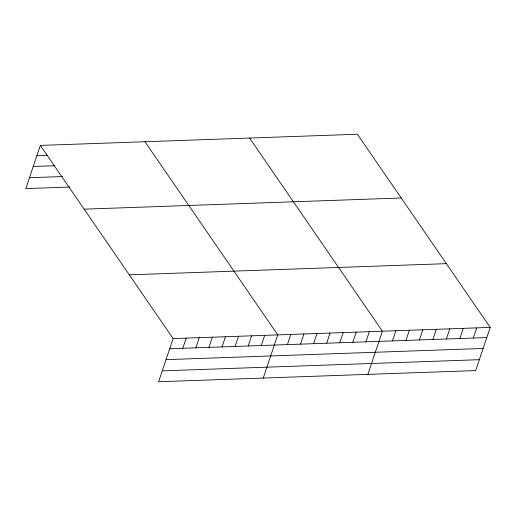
<?xml version="1.0" encoding="UTF-8"?>
<svg xmlns="http://www.w3.org/2000/svg" width="516" height="516" viewBox="0 0 516 516"><rect width="100%" height="100%" fill="white"/><g stroke="black" fill="none" stroke-linecap="round" stroke-linejoin="round"><path stroke-width="0.77" d="M40.332 145.422L173.137 338.58L158.606 381.75L475.668 370.578L490.2 327.402L357.395 134.25L40.332 145.422L25.8 188.598L69.654 187.05M182.787 348.294L186.212 338.115M195.867 347.829L199.292 337.658M208.948 347.371L212.373 337.193M222.028 346.907L225.453 336.735M235.103 346.449L238.527 336.271M248.183 345.984L251.608 335.813M261.264 345.527L264.689 335.348M263.237 378.067L277.769 334.89L144.964 141.739M287.418 344.604L290.843 334.426M300.499 344.14L303.924 333.968M313.58 343.682L317.005 333.504M326.66 343.217L330.085 333.046M339.734 342.759L343.159 332.581M352.815 342.302L356.24 332.123M365.896 341.837L369.321 331.659M367.869 374.377L382.395 331.201L249.596 138.049M392.45 340.902L395.875 330.724M405.924 340.425L409.349 330.253M419.398 339.954L422.823 329.776M432.872 339.476L436.297 329.298M446.353 338.999L449.771 328.827M459.827 338.528L463.252 328.35M473.301 338.051L476.726 327.873M36.907 155.6L47.678 155.219M33.243 166.487L54.78 165.733M29.464 177.71L62.546 176.543M84.153 209.167L401.222 197.989M129.31 274.835L446.372 263.663M173.137 338.58L490.2 327.402M169.712 348.752L486.775 337.574M166.042 359.646L483.111 348.468M162.269 370.862L479.338 359.684"/></g></svg>
